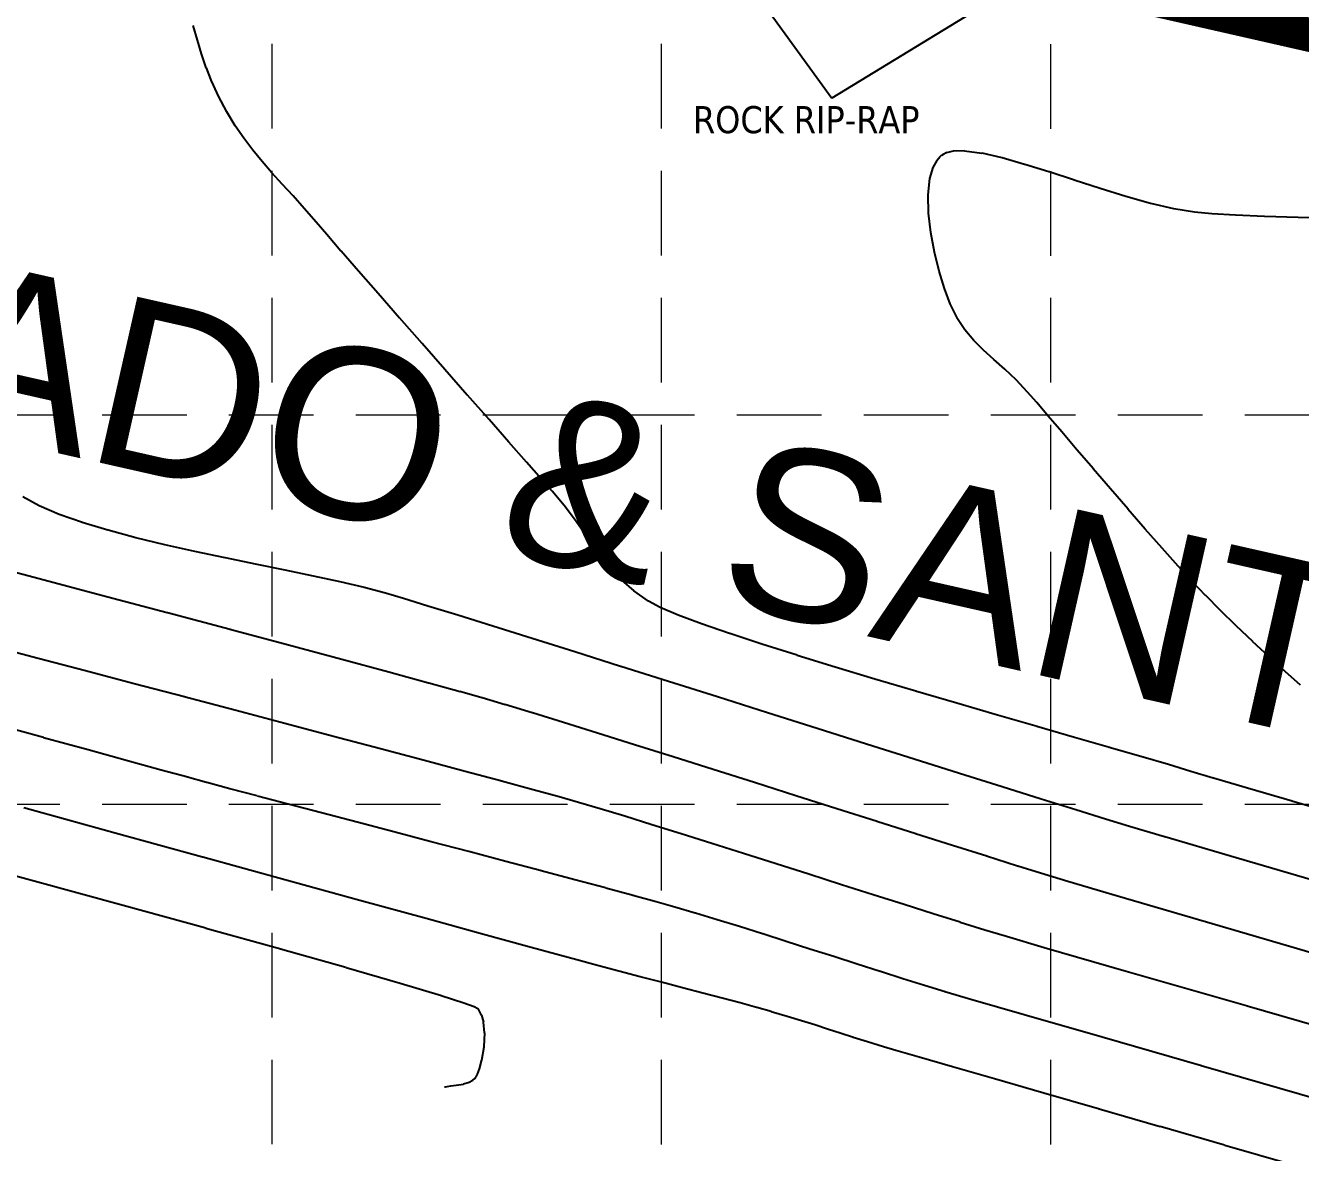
# Model space of a CAD drawing. Header units: inches. Extents: x 6967 to 7890, y 13663 to 15138.
# Drawn here: x 7437.1 to 7512.4, y 13988.9 to 14055.5 of the extents above; entities that cross this region are included whole.
import ezdxf
from ezdxf.enums import TextEntityAlignment as Align

# ---------------------------------------------------------------- set-up
doc = ezdxf.new("R2010")
doc.units = ezdxf.units.IN
doc.header["$MEASUREMENT"] = 0
for name, pattern in [('DASHED', [0.75, 0.5, -0.25]), ('HIDDEN', [0.375, 0.25, -0.125]), ('xGWI003pt$0$PHANTOM2', [1.25, 0.625, -0.125, 0.125, -0.125, 0.125, -0.125])]:
    doc.linetypes.add(name, pattern=pattern)
for name, color, linetype in [('C-SITE-BLDG-STBK-N', 7, 'DASHED'), ('C-TOPO-RETN-WALL-TEXT-N', 6, 'Continuous'), ('EC', 35, 'Continuous'), ('GRID', 254, 'HIDDEN'), ('LIMITS OF DISTURBANCE', 1, 'HIDDEN'), ('xGWI003pt$0$C-ANNO-ROAD-E', 6, 'Continuous'), ('xGWI003pt$0$C-BNDY-E', 3, 'xGWI003pt$0$PHANTOM2')]:
    doc.layers.add(name, color=color, linetype=linetype)
doc.styles.add('L80', font='TAHOMA.TTF', dxfattribs={"height": 3.2})
doc.styles.get("Standard").update_dxf_attribs({"font": 'ARIAL.TTF'})

msp = doc.modelspace()

# ---------------------------------------------------------------- linework, layer by layer
at = {"layer": 'C-SITE-BLDG-STBK-N'}
msp.add_arc((6024.673, 7268.021), 6960.55, 76.3001427, 80.6559403, dxfattribs=at)
at = {"layer": 'C-TOPO-RETN-WALL-TEXT-N', "color": 7}
for p in [(7469.525, 14072.087), (7503.727, 14062.778)]:
    msp.add_line(p, (7484.696, 14051.175), dxfattribs=at)
at = {"layer": 'EC', "color": 35}
for points, elevation in [([(7447.231, 14054.599), (7446.986, 14055.461)], 667), ([(7448.478, 14051.285), (7448.081, 14052.145)], 667), ([(7451.632, 14046.766), (7451.053, 14047.426)], 667), ([(7496.094, 14047.28), (7497.531, 14046.832)], 666), ([(7452.874, 14045.398), (7452.238, 14046.096)], 667), ([(7490.411, 14044.378), (7490.387, 14045.459)], 666), ([(7454.244, 14043.836), (7453.542, 14044.651)], 667), ([(7490.544, 14043.233), (7490.411, 14044.378)], 666), ([(7510.259, 14044.206), (7512.251, 14044.14)], 666), ([(7512.251, 14044.14), (7514.47, 14044.082)], 666), ([(7455.709, 14042.133), (7454.866, 14043.107)], 667), ([(7491.041, 14040.952), (7490.762, 14042.074)], 666), ([(7491.358, 14039.918), (7491.041, 14040.952)], 666), ([(7460.495, 14036.673), (7459.166, 14038.184)], 667), ([(7492.566, 14037.477), (7492.096, 14038.188)], 666), ([(7493.092, 14036.856), (7492.566, 14037.477)], 666), ([(7494.277, 14035.734), (7493.665, 14036.287)], 666), ([(7494.92, 14035.16), (7494.277, 14035.734)], 666), ([(7495.586, 14034.53), (7494.92, 14035.16)], 666), ([(7496.267, 14033.806), (7495.586, 14034.53)], 666), ([(7496.805, 14033.186), (7496.267, 14033.806)], 666), ([(7499.185, 14030.4), (7498.289, 14031.451)], 666), ([(7466.672, 14029.668), (7465.631, 14030.848)], 667), ([(7500.152, 14029.269), (7499.185, 14030.4)], 666), ([(7440.432, 14026.098), (7439.065, 14026.579)], 668), ([(7470.052, 14025.514), (7469.498, 14026.292)], 667), ([(7443.584, 14025.206), (7441.949, 14025.641)], 668), ([(7447.082, 14024.395), (7445.306, 14024.792)], 668), ([(7505.162, 14023.529), (7504.219, 14024.581)], 666), ([(7450.668, 14023.646), (7448.88, 14024.014)], 668), ([(7471.668, 14023.363), (7471.105, 14024.051)], 667), ([(7452.414, 14023.289), (7450.668, 14023.646)], 668), ([(7455.653, 14022.598), (7454.087, 14022.94)], 668), ([(7472.297, 14022.7), (7471.668, 14023.363)], 667), ([(7441.57, 14021.793), (7437.579, 14022.852)], 669), ([(7506.784, 14021.789), (7506.025, 14022.587)], 666), ([(7462.613, 14020.621), (7460.838, 14021.17)], 668), ([(7477.006, 14020.121), (7475.624, 14020.636)], 667), ([(7509.562, 14019.076), (7508.595, 14019.995)], 666), ([(7469.53, 14018.455), (7467.001, 14019.25)], 668), ([(7455.756, 14018.008), (7452.603, 14018.854)], 669), ([(7472.227, 14017.605), (7469.53, 14018.455)], 668), ([(7458.539, 14017.258), (7455.756, 14018.008)], 669), ([(7443.499, 14016.579), (7440.607, 14017.341)], 670), ([(7487.246, 14016.857), (7484.899, 14017.566)], 667), ([(7512.387, 14016.485), (7511.484, 14017.299)], 666), ([(7446.456, 14015.8), (7443.499, 14016.579)], 670), ([(7477.954, 14015.796), (7475.049, 14016.714)], 668), ([(7492.082, 14015.427), (7489.655, 14016.14)], 667), ([(7452.384, 14014.234), (7449.433, 14015.014)], 670), ([(7468.849, 14014.289), (7467.015, 14014.853)], 669), ([(7483.843, 14013.933), (7480.899, 14014.864)], 668), ([(7438.139, 14013.394), (7435.239, 14014.195)], 671), ([(7455.266, 14013.471), (7452.384, 14014.234)], 670), ([(7499.037, 14013.411), (7496.817, 14014.052)], 667), ([(7458.033, 14012.736), (7455.266, 14013.471)], 670), ([(7473.042, 14012.98), (7470.87, 14013.661)], 669), ([(7460.642, 14012.041), (7458.033, 14012.736)], 670), ([(7489.559, 14012.127), (7486.744, 14013.016)], 668), ([(7463.046, 14011.397), (7460.642, 14012.041)], 670), ([(7492.245, 14011.279), (7489.559, 14012.127)], 668), ([(7504.584, 14011.801), (7502.964, 14012.275)], 667), ([(7505.917, 14011.404), (7504.584, 14011.801)], 667), ([(7446.652, 14011.051), (7445.079, 14011.482)], 671), ([(7465.202, 14010.817), (7463.046, 14011.397)], 670), ([(7468.59, 14009.889), (7467.065, 14010.31)], 670), ([(7497.066, 14009.764), (7494.762, 14010.487)], 668), ([(7454.556, 14008.949), (7452.58, 14009.469)], 671), ([(7469.733, 14009.566), (7468.59, 14009.889)], 670), ([(7471.015, 14009.188), (7469.733, 14009.566)], 670), ([(7484.997, 14009.192), (7482.573, 14009.963)], 669), ([(7472.47, 14008.747), (7471.015, 14009.188)], 670), ([(7500.869, 14008.582), (7499.116, 14009.125)], 668), ([(7475.795, 14007.716), (7474.073, 14008.253)], 670), ([(7489.659, 14007.711), (7487.37, 14008.437)], 669), ([(7465.445, 14006.085), (7463.267, 14006.66)], 671), ([(7481.415, 14005.938), (7479.493, 14006.549)], 670), ([(7495.679, 14005.812), (7493.847, 14006.386)], 669), ([(7452.382, 14005.003), (7447.54, 14006.334)], 672), ([(7467.543, 14005.53), (7465.445, 14006.085)], 671), ([(7471.339, 14004.516), (7469.521, 14005.003)], 671), ([(7485.271, 14004.709), (7483.35, 14005.321)], 670), ([(7498.65, 14004.895), (7497.291, 14005.311)], 669), ([(7487.152, 14004.109), (7485.271, 14004.709)], 670), ([(7488.966, 14003.532), (7487.152, 14004.109)], 670), ([(7475.429, 14003.387), (7474.333, 14003.698)], 671), ([(7464.073, 14001.79), (7460.737, 14002.707)], 672), ([(7479.25, 14002.23), (7477.921, 14002.642)], 671), ([(7452.151, 14000.896), (7447.73, 14002.128)], 673), ([(7480.616, 14001.8), (7479.25, 14002.23)], 671), ([(7483.412, 14000.908), (7482.008, 14001.358)], 671), ([(7469.644, 14000.264), (7468.615, 14000.544)], 672), ([(7486.207, 14000.012), (7484.816, 14000.458)], 671), ([(7459.202, 13998.878), (7456.008, 13999.804)], 673), ([(7472.116, 13999.607), (7470.864, 13999.937)], 672), ([(7473.382, 13999.275), (7472.116, 13999.607)], 672), ([(7509.247, 13997.525), (7502.09, 13999.589)], 670), ([(7461.636, 13998.144), (7459.202, 13998.878)], 673), ([(7475.884, 13998.622), (7474.644, 13998.945)], 672), ([(7490.173, 13998.758), (7488.898, 13999.156)], 671), ([(7477.084, 13998.307), (7475.884, 13998.622)], 672), ([(7492.92, 13997.936), (7491.383, 13998.387)], 671), ([(7463.828, 13997.351), (7463.786, 13997.385)], 673), ([(7481.126, 13997.209), (7480.265, 13997.453)], 672), ([(7464.014, 13997.003), (7463.898, 13997.244)], 673), ([(7482.911, 13996.672), (7482.066, 13996.931)], 672), ([(7483.692, 13996.425), (7482.911, 13996.672)], 672), ([(7500.667, 13995.698), (7496.072, 13997.023)], 671), ([(7484.441, 13996.183), (7483.692, 13996.425)], 672), ([(7488.479, 13994.918), (7487.75, 13995.133)], 672), ([(7494.303, 13993.234), (7491.826, 13993.949)], 672), ([(7461.875, 13992.771), (7461.988, 13992.793)], 673), ([(7461.988, 13992.793), (7462.195, 13992.82)], 673), ([(7462.195, 13992.82), (7462.52, 13992.859)], 673), ([(7463.608, 13993.256), (7463.657, 13993.312)], 673), ([(7463.657, 13993.312), (7463.696, 13993.368)], 673), ([(7463.696, 13993.368), (7463.775, 13993.517)], 673), ([(7497.221, 13992.394), (7494.303, 13993.234)], 672)]:
    msp.add_lwpolyline(points, dxfattribs=dict(at, elevation=elevation))
at = {"layer": 'EC', "color": 35, "extrusion": (0.957053, 0.289913, 0), "elevation": 11202.001}
msp.add_lwpolyline([(11291.092, 667), (11291.952, 667)], dxfattribs=at)
at = {"layer": 'EC', "color": 35, "extrusion": (0.946459, 0.322824, 0), "elevation": 11585.627}
msp.add_lwpolyline([(10896.246, 667), (10897.102, 667)], dxfattribs=at)
at = {"layer": 'EC', "color": 35, "extrusion": (0.929888, 0.367842, 0), "elevation": 12094.857}
msp.add_lwpolyline([(10327.203, 667), (10328.087, 667)], dxfattribs=at)
at = {"layer": 'EC', "color": 35, "extrusion": (0.883585, 0.46827, 0), "elevation": 13161.166}
msp.add_lwpolyline([(8926.561, 667), (8927.606, 667)], dxfattribs=at)
at = {"layer": 'EC', "color": 35, "extrusion": (0.856712, 0.515795, 0), "elevation": 13628.728}
msp.add_lwpolyline([(8194.017, 667), (8194.97, 667)], dxfattribs=at)
at = {"layer": 'EC', "color": 35, "extrusion": (0.826374, 0.563121, 0), "elevation": 14067.638}
msp.add_lwpolyline([(7414.329, 667), (7415.234, 667)], dxfattribs=at)
at = {"layer": 'EC', "color": 35, "extrusion": (0.796767, 0.604287, 0), "elevation": 14425.389}
msp.add_lwpolyline([(6690.823, 667), (6691.702, 667)], dxfattribs=at)
at = {"layer": 'EC', "color": 35, "extrusion": (0.771061, 0.636761, 0), "elevation": 14690.074}
msp.add_lwpolyline([(6086.879, 667), (6087.749, 667)], dxfattribs=at)
at = {"layer": 'EC', "color": 35, "extrusion": (-0.681353, 0.731955, 0), "elevation": 5178.219}
msp.add_lwpolyline([(-15054.589, 666), (-15054.731, 666)], dxfattribs=at)
at = {"layer": 'EC', "color": 35, "extrusion": (0.593208, -0.805049, 0), "elevation": -6865.328}
msp.add_lwpolyline([(14364.058, 666), (14364.165, 666)], dxfattribs=at)
at = {"layer": 'EC', "color": 35, "extrusion": (0.437201, -0.899364, 0), "elevation": -9358.95}
msp.add_lwpolyline([(12879.131, 666), (12879.361, 666)], dxfattribs=at)
at = {"layer": 'EC', "color": 35, "extrusion": (0.218911, -0.975745, 0), "elevation": -12067.26}
msp.add_lwpolyline([(10385.044, 666), (10385.446, 666)], dxfattribs=at)
at = {"layer": 'EC', "color": 35, "extrusion": (0.014746, -0.999891, 0), "elevation": -13936.058}
msp.add_lwpolyline([(7698.216, 666), (7698.876, 666)], dxfattribs=at)
at = {"layer": 'EC', "color": 35, "extrusion": (-0.133676, -0.991025, 0), "elevation": -14923.558}
msp.add_lwpolyline([(5547.415, 666), (5548.441, 666)], dxfattribs=at)
at = {"layer": 'EC', "color": 35, "extrusion": (-0.222639, -0.974901, 0), "elevation": -15363.701}
msp.add_lwpolyline([(4177.858, 666), (4179.085, 666)], dxfattribs=at)
at = {"layer": 'EC', "color": 35, "extrusion": (0.957773, -0.287526, 0), "elevation": 3135.471}
msp.add_lwpolyline([(15606.997, 666), (15607.68, 666)], dxfattribs=at)
at = {"layer": 'EC', "color": 35, "extrusion": (0.879123, -0.476595, 0), "elevation": -109.522}
msp.add_lwpolyline([(15919.136, 666), (15919.597, 666)], dxfattribs=at)
at = {"layer": 'EC', "color": 35, "extrusion": (0.772325, -0.635228, 0), "elevation": -3137.943}
msp.add_lwpolyline([(15607.654, 666), (15607.944, 666)], dxfattribs=at)
at = {"layer": 'EC', "color": 35, "extrusion": (-0.271425, -0.96246, 0), "elevation": -15554.566}
msp.add_lwpolyline([(3400.517, 666), (3401.905, 666)], dxfattribs=at)
at = {"layer": 'EC', "color": 35, "extrusion": (0.741417, 0.671045, 0), "elevation": 14950.774}
msp.add_lwpolyline([(5413.228, 667), (5414.131, 667)], dxfattribs=at)
at = {"layer": 'EC', "color": 35, "extrusion": (0.993873, -0.110526, 0), "elevation": 5892.104}
msp.add_lwpolyline([(14787.289, 666), (14788.26, 666)], dxfattribs=at)
at = {"layer": 'EC', "color": 35, "extrusion": (0.308889, 0.951098, 0), "elevation": 15675.819}
msp.add_lwpolyline([(-2791.978, 666), (-2793.556, 666)], dxfattribs=at)
at = {"layer": 'EC', "color": 35, "extrusion": (-0.308301, -0.951289, 0), "elevation": -15674.091}
msp.add_lwpolyline([(2803.237, 666), (2804.841, 666)], dxfattribs=at)
at = {"layer": 'EC', "color": 35, "extrusion": (-0.296384, -0.955069, 0), "elevation": -15637.8}
msp.add_lwpolyline([(3000.576, 666), (3002.158, 666)], dxfattribs=at)
at = {"layer": 'EC', "color": 35, "extrusion": (0.745373, 0.666647, 0), "elevation": 14918.5}
msp.add_lwpolyline([(5499.623, 667), (5500.625, 667)], dxfattribs=at)
at = {"layer": 'EC', "color": 35, "extrusion": (-0.27143, -0.962458, 0), "elevation": -15554.378}
msp.add_lwpolyline([(3408.088, 666), (3409.604, 666)], dxfattribs=at)
at = {"layer": 'EC', "color": 35, "extrusion": (-0.22884, -0.973464, 0), "elevation": -15389.382}
msp.add_lwpolyline([(4090.356, 666), (4091.761, 666)], dxfattribs=at)
at = {"layer": 'EC', "color": 35, "extrusion": (-0.158953, -0.987286, 0), "elevation": -15059.011}
msp.add_lwpolyline([(5177.043, 666), (5178.296, 666)], dxfattribs=at)
at = {"layer": 'EC', "color": 35, "extrusion": (-0.085278, -0.996357, 0), "elevation": -14633.396}
msp.add_lwpolyline([(6281.103, 666), (6282.128, 666)], dxfattribs=at)
at = {"layer": 'EC', "color": 35, "extrusion": (-0.058423, -0.998292, 0), "elevation": -14458.961}
msp.add_lwpolyline([(6673.82, 666), (6675.214, 666)], dxfattribs=at)
at = {"layer": 'EC', "color": 35, "extrusion": (-0.043374, -0.999059, 0), "elevation": -14356.738}
msp.add_lwpolyline([(6892.322, 666), (6894.04, 666)], dxfattribs=at)
at = {"layer": 'EC', "color": 35, "extrusion": (0.760668, 0.649142, 0), "elevation": 14786.641}
msp.add_lwpolyline([(5842.871, 667), (5843.83, 667)], dxfattribs=at)
at = {"layer": 'EC', "color": 35, "extrusion": (0.982801, 0.184665, 0), "elevation": 9955.015}
msp.add_lwpolyline([(12417.288, 666), (12418.467, 666)], dxfattribs=at)
at = {"layer": 'EC', "color": 35, "extrusion": (0.75384, 0.657058, 0), "elevation": 14846.91}
msp.add_lwpolyline([(5685.123, 667), (5686.682, 667)], dxfattribs=at)
at = {"layer": 'EC', "color": 35, "extrusion": (0.752406, 0.658699, 0), "elevation": 14859.264}
msp.add_lwpolyline([(5650.987, 667), (5652.757, 667)], dxfattribs=at)
at = {"layer": 'EC', "color": 35, "extrusion": (0.75146, 0.659779, 0), "elevation": 14867.361}
msp.add_lwpolyline([(5627.728, 667), (5629.649, 667)], dxfattribs=at)
at = {"layer": 'EC', "color": 35, "extrusion": (0.93783, 0.347096, 0), "elevation": 11898.819}
msp.add_lwpolyline([(10565.874, 666), (10566.829, 666)], dxfattribs=at)
at = {"layer": 'EC', "color": 35, "extrusion": (0.899171, 0.437597, 0), "elevation": 12879.75}
msp.add_lwpolyline([(9344.21, 666), (9345.139, 666)], dxfattribs=at)
at = {"layer": 'EC', "color": 35, "extrusion": (0.750355, 0.661035, 0), "elevation": 14876.754}
msp.add_lwpolyline([(5598.794, 667), (5600.837, 667)], dxfattribs=at)
at = {"layer": 'EC', "color": 35, "extrusion": (0.704709, 0.709497, 0), "elevation": 15239.551}
msp.add_lwpolyline([(4574.763, 666), (4575.571, 666)], dxfattribs=at)
at = {"layer": 'EC', "color": 35, "extrusion": (0.750051, 0.66138, 0), "elevation": 14879.322}
msp.add_lwpolyline([(5589.95, 667), (5591.966, 667)], dxfattribs=at)
at = {"layer": 'EC', "color": 35, "extrusion": (0.749876, 0.661578, 0), "elevation": 14880.803}
msp.add_lwpolyline([(5584.079, 667), (5586.006, 667)], dxfattribs=at)
at = {"layer": 'EC', "color": 35, "extrusion": (0.759187, 0.650873, 0), "elevation": 14825.296}
msp.add_lwpolyline([(5773.292, 666), (5774.34, 666)], dxfattribs=at)
at = {"layer": 'EC', "color": 35, "extrusion": (0.74983, 0.66163, 0), "elevation": 14881.189}
msp.add_lwpolyline([(5581.269, 667), (5583.049, 667)], dxfattribs=at)
at = {"layer": 'EC', "color": 35, "extrusion": (0.760624, 0.649193, 0), "elevation": 14812.497}
msp.add_lwpolyline([(5804.817, 666), (5806.052, 666)], dxfattribs=at)
at = {"layer": 'EC', "color": 35, "extrusion": (0.750313, 0.661083, 0), "elevation": 14877.111}
msp.add_lwpolyline([(5589.253, 667), (5590.559, 667)], dxfattribs=at)
at = {"layer": 'EC', "color": 35, "extrusion": (0.759067, 0.651012, 0), "elevation": 14826.343}
msp.add_lwpolyline([(5764.92, 666), (5766.473, 666)], dxfattribs=at)
at = {"layer": 'EC', "color": 35, "extrusion": (0.751206, 0.660067, 0), "elevation": 14869.539}
msp.add_lwpolyline([(5608.385, 667), (5609.366, 667)], dxfattribs=at)
at = {"layer": 'EC', "color": 35, "extrusion": (-0.484589, -0.874742, 0), "elevation": -15874.397}
msp.add_lwpolyline([(-291.148, 668), (-292.256, 668)], dxfattribs=at)
at = {"layer": 'EC', "color": 35, "extrusion": (0.769619, 0.638503, 0), "elevation": 14704.549}
msp.add_lwpolyline([(6026.619, 667), (6027.72, 667)], dxfattribs=at)
at = {"layer": 'EC', "color": 35, "extrusion": (0.757112, 0.653285, 0), "elevation": 14843.563}
msp.add_lwpolyline([(5718.855, 666), (5720.434, 666)], dxfattribs=at)
at = {"layer": 'EC', "color": 35, "extrusion": (-0.394303, -0.918981, 0), "elevation": -15823.398}
msp.add_lwpolyline([(1305.635, 668), (1304.346, 668)], dxfattribs=at)
at = {"layer": 'EC', "color": 35, "extrusion": (0.798302, 0.602258, 0), "elevation": 14410.357}
msp.add_lwpolyline([(6698.649, 667), (6699.666, 667)], dxfattribs=at)
at = {"layer": 'EC', "color": 35, "extrusion": (0.754326, 0.656501, 0), "elevation": 14867.761}
msp.add_lwpolyline([(5654.085, 666), (5655.649, 666)], dxfattribs=at)
at = {"layer": 'EC', "color": 35, "extrusion": (-0.28826, -0.957552, 0), "elevation": -15575.501}
msp.add_lwpolyline([(3083.015, 668), (3081.431, 668)], dxfattribs=at)
at = {"layer": 'EC', "color": 35, "extrusion": (-0.234011, -0.972234, 0), "elevation": -15377.661}
msp.add_lwpolyline([(3956.629, 668), (3954.858, 668)], dxfattribs=at)
at = {"layer": 'EC', "color": 35, "extrusion": (0.817868, 0.575406, 0), "elevation": 14179.884}
msp.add_lwpolyline([(7171.785, 667), (7172.698, 667)], dxfattribs=at)
at = {"layer": 'EC', "color": 35, "extrusion": (0.750446, 0.660932, 0), "elevation": 14900.802}
msp.add_lwpolyline([(5564.916, 666), (5566.425, 666)], dxfattribs=at)
at = {"layer": 'EC', "color": 35, "extrusion": (0.804844, 0.593486, 0), "elevation": 14336.158}
msp.add_lwpolyline([(6853.175, 667), (6854.065, 667)], dxfattribs=at)
at = {"layer": 'EC', "color": 35, "extrusion": (-0.256116, -0.966646, 0), "elevation": -15460.016}
msp.add_lwpolyline([(3598.036, 669), (3593.856, 669)], dxfattribs=at)
at = {"layer": 'EC', "color": 35, "extrusion": (-0.207419, -0.978252, 0), "elevation": -15264.064}
msp.add_lwpolyline([(4378.028, 668), (4376.191, 668)], dxfattribs=at)
at = {"layer": 'EC', "color": 35, "extrusion": (-0.204121, -0.978946, 0), "elevation": -15249.233}
msp.add_lwpolyline([(4434.767, 668), (4433.058, 668)], dxfattribs=at)
at = {"layer": 'EC', "color": 35, "extrusion": (0.737029, 0.675861, 0), "elevation": 15009.479}
msp.add_lwpolyline([(5262.024, 666), (5263.301, 666)], dxfattribs=at)
at = {"layer": 'EC', "color": 35, "extrusion": (-0.230576, -0.973054, 0), "elevation": -15363.842}
msp.add_lwpolyline([(4022.957, 668), (4021.489, 668)], dxfattribs=at)
at = {"layer": 'EC', "color": 35, "extrusion": (-0.258543, -0.966, 0), "elevation": -15473.475}
msp.add_lwpolyline([(3579.485, 668), (3578.182, 668)], dxfattribs=at)
at = {"layer": 'EC', "color": 35, "extrusion": (-0.660424, -0.750893, 0), "elevation": -15464.432}
msp.add_lwpolyline([(-3649.06, 667), (-3650.026, 667)], dxfattribs=at)
at = {"layer": 'EC', "color": 35, "extrusion": (-0.256884, -0.966442, 0), "elevation": -15462.874}
msp.add_lwpolyline([(3593.884, 669), (3589.873, 669)], dxfattribs=at)
at = {"layer": 'EC', "color": 35, "extrusion": (-0.284506, -0.958674, 0), "elevation": -15564.4}
msp.add_lwpolyline([(3161.898, 668), (3160.792, 668)], dxfattribs=at)
at = {"layer": 'EC', "color": 35, "extrusion": (-0.291491, -0.956574, 0), "elevation": -15587.047}
msp.add_lwpolyline([(3049.8, 668), (3048.296, 668)], dxfattribs=at)
at = {"layer": 'EC', "color": 35, "extrusion": (-0.584985, -0.811044, 0), "elevation": -15744.115}
msp.add_lwpolyline([(-2140.702, 667), (-2141.755, 667)], dxfattribs=at)
at = {"layer": 'EC', "color": 35, "extrusion": (-0.467013, -0.88425, 0), "elevation": -15888.867}
msp.add_lwpolyline([(61.355, 667), (60.575, 667)], dxfattribs=at)
at = {"layer": 'EC', "color": 35, "extrusion": (0.709178, 0.70503, 0), "elevation": 15209.424}
msp.add_lwpolyline([(4650.186, 666), (4651.429, 666)], dxfattribs=at)
at = {"layer": 'EC', "color": 35, "extrusion": (-0.257414, -0.966301, 0), "elevation": -15464.841}
msp.add_lwpolyline([(3589.239, 669), (3585.411, 669)], dxfattribs=at)
at = {"layer": 'EC', "color": 35, "extrusion": (-0.387941, -0.921684, 0), "elevation": -15822.7}
msp.add_lwpolyline([(1450.983, 667), (1449.835, 667)], dxfattribs=at)
at = {"layer": 'EC', "color": 35, "extrusion": (-0.698219, -0.715884, 0), "elevation": -15279.335}
msp.add_lwpolyline([(-4413.75, 666), (-4415.056, 666)], dxfattribs=at)
at = {"layer": 'EC', "color": 35, "extrusion": (-0.297431, -0.954743, 0), "elevation": -15605.707}
msp.add_lwpolyline([(2956.875, 668), (2954.709, 668)], dxfattribs=at)
at = {"layer": 'EC', "color": 35, "extrusion": (-0.298906, -0.954283, 0), "elevation": -15610.256}
msp.add_lwpolyline([(2935.196, 668), (2932.765, 668)], dxfattribs=at)
at = {"layer": 'EC', "color": 35, "extrusion": (0.32706, 0.945004, 0), "elevation": 15694.494}
msp.add_lwpolyline([(-2482.137, 667), (-2480.378, 667)], dxfattribs=at)
at = {"layer": 'EC', "color": 35, "extrusion": (0.258095, 0.96612, 0), "elevation": 15467.369}
msp.add_lwpolyline([(-3581.907, 669), (-3578.328, 669)], dxfattribs=at)
at = {"layer": 'EC', "color": 35, "extrusion": (0.31244, 0.949938, 0), "elevation": 15654.326}
msp.add_lwpolyline([(-2726.005, 667), (-2724.006, 667)], dxfattribs=at)
at = {"layer": 'EC', "color": 35, "extrusion": (-0.254783, -0.966998, 0), "elevation": -15450.484}
msp.add_lwpolyline([(3620.797, 670), (3618.077, 670)], dxfattribs=at)
at = {"layer": 'EC', "color": 35, "extrusion": (-0.302264, -0.953224, 0), "elevation": -15624.283}
msp.add_lwpolyline([(2895.43, 667), (2893.235, 667)], dxfattribs=at)
at = {"layer": 'EC', "color": 35, "extrusion": (0.681993, 0.731358, 0), "elevation": 15374.439}
msp.add_lwpolyline([(4067.409, 666), (4068.737, 666)], dxfattribs=at)
at = {"layer": 'EC', "color": 35, "extrusion": (-0.254744, -0.967009, 0), "elevation": -15450.337}
msp.add_lwpolyline([(3624.302, 670), (3621.423, 670)], dxfattribs=at)
at = {"layer": 'EC', "color": 35, "extrusion": (-0.294868, -0.955538, 0), "elevation": -15601.373}
msp.add_lwpolyline([(3018.782, 667), (3016.436, 667)], dxfattribs=at)
at = {"layer": 'EC', "color": 35, "extrusion": (0.675439, 0.737416, 0), "elevation": 15410.13}
msp.add_lwpolyline([(3928.733, 666), (3930.023, 666)], dxfattribs=at)
at = {"layer": 'EC', "color": 35, "extrusion": (-0.262195, -0.965015, 0), "elevation": -15482.456}
msp.add_lwpolyline([(3524.778, 669), (3522.343, 669)], dxfattribs=at)
at = {"layer": 'EC', "color": 35, "extrusion": (-0.301091, -0.953595, 0), "elevation": -15616.944}
msp.add_lwpolyline([(2907.869, 668), (2904.909, 668)], dxfattribs=at)
at = {"layer": 'EC', "color": 35, "extrusion": (-0.265393, -0.96414, 0), "elevation": -15494.054}
msp.add_lwpolyline([(3475.362, 669), (3473.44, 669)], dxfattribs=at)
at = {"layer": 'EC', "color": 35, "extrusion": (-0.285168, -0.958478, 0), "elevation": -15569.965}
msp.add_lwpolyline([(3181.715, 667), (3179.201, 667)], dxfattribs=at)
at = {"layer": 'EC', "color": 35, "extrusion": (-0.2552, -0.966888, 0), "elevation": -15452.049}
msp.add_lwpolyline([(3626.135, 670), (3623.056, 670)], dxfattribs=at)
at = {"layer": 'EC', "color": 35, "extrusion": (-0.271805, -0.962352, 0), "elevation": -15516.848}
msp.add_lwpolyline([(3373.477, 669), (3372.133, 669)], dxfattribs=at)
at = {"layer": 'EC', "color": 35, "extrusion": (-0.282941, -0.959137, 0), "elevation": -15554.904}
msp.add_lwpolyline([(3194.831, 669), (3193.41, 669)], dxfattribs=at)
at = {"layer": 'EC', "color": 35, "extrusion": (-0.301555, -0.953449, 0), "elevation": -15618.358}
msp.add_lwpolyline([(2906.401, 668), (2903.311, 668)], dxfattribs=at)
at = {"layer": 'EC', "color": 35, "extrusion": (-0.279724, -0.960081, 0), "elevation": -15551.652}
msp.add_lwpolyline([(3275.057, 667), (3272.555, 667)], dxfattribs=at)
at = {"layer": 'EC', "color": 35, "extrusion": (-0.289585, -0.957152, 0), "elevation": -15576.686}
msp.add_lwpolyline([(3088.573, 669), (3086.885, 669)], dxfattribs=at)
at = {"layer": 'EC', "color": 35, "extrusion": (-0.278173, -0.960531, 0), "elevation": -15546.341}
msp.add_lwpolyline([(3302.601, 667), (3300.172, 667)], dxfattribs=at)
at = {"layer": 'EC', "color": 35, "extrusion": (-0.296869, -0.954918, 0), "elevation": -15599.771}
msp.add_lwpolyline([(2973.841, 669), (2971.725, 669)], dxfattribs=at)
at = {"layer": 'EC', "color": 35, "extrusion": (-0.30148, -0.953473, 0), "elevation": -15618.129}
msp.add_lwpolyline([(2913.761, 668), (2910.719, 668)], dxfattribs=at)
at = {"layer": 'EC', "color": 35, "extrusion": (-0.265984, -0.963977, 0), "elevation": -15487.022}
msp.add_lwpolyline([(3445.596, 671), (3442.86, 671)], dxfattribs=at)
at = {"layer": 'EC', "color": 35, "extrusion": (-0.277331, -0.960775, 0), "elevation": -15543.441}
msp.add_lwpolyline([(3320.681, 667), (3318.533, 667)], dxfattribs=at)
at = {"layer": 'EC', "color": 35, "extrusion": (-0.265704, -0.964055, 0), "elevation": -15486.022}
msp.add_lwpolyline([(3452.501, 671), (3450.085, 671)], dxfattribs=at)
at = {"layer": 'EC', "color": 35, "extrusion": (-0.300514, -0.953777, 0), "elevation": -15611.018}
msp.add_lwpolyline([(2918.923, 669), (2916.522, 669)], dxfattribs=at)
at = {"layer": 'EC', "color": 35, "extrusion": (-0.278309, -0.960492, 0), "elevation": -15546.816}
msp.add_lwpolyline([(3306.787, 667), (3304.846, 667)], dxfattribs=at)
at = {"layer": 'EC', "color": 35, "extrusion": (-0.265196, -0.964194, 0), "elevation": -15484.2}
msp.add_lwpolyline([(3462.714, 671), (3460.666, 671)], dxfattribs=at)
at = {"layer": 'EC', "color": 35, "extrusion": (0.301609, 0.953432, 0), "elevation": 15614.36}
msp.add_lwpolyline([(-2903.481, 669), (-2900.991, 669)], dxfattribs=at)
at = {"layer": 'EC', "color": 35, "extrusion": (-0.262313, -0.964983, 0), "elevation": -15473.778}
msp.add_lwpolyline([(3511.771, 671), (3510.606, 671)], dxfattribs=at)
at = {"layer": 'EC', "color": 35, "extrusion": (0.302363, 0.953193, 0), "elevation": 15616.652}
msp.add_lwpolyline([(-2893.673, 669), (-2891.129, 669)], dxfattribs=at)
at = {"layer": 'EC', "color": 35, "extrusion": (-0.3002, -0.953876, 0), "elevation": -15614.198}
msp.add_lwpolyline([(2943.132, 668), (2940.493, 668)], dxfattribs=at)
at = {"layer": 'EC', "color": 35, "extrusion": (0.286245, 0.958156, 0), "elevation": 15573.649}
msp.add_lwpolyline([(-3182.524, 667), (-3181.146, 667)], dxfattribs=at)
at = {"layer": 'EC', "color": 35, "extrusion": (0.28326, 0.959043, 0), "elevation": 15563.662}
msp.add_lwpolyline([(-3233.109, 667), (-3231.008, 667)], dxfattribs=at)
at = {"layer": 'EC', "color": 35, "extrusion": (-0.258817, -0.965926, 0), "elevation": -15460.959}
msp.add_lwpolyline([(3569.207, 671), (3567.785, 671)], dxfattribs=at)
at = {"layer": 'EC', "color": 35, "extrusion": (-0.25664, -0.966507, 0), "elevation": -15452.878}
msp.add_lwpolyline([(3605.703, 671), (3604.032, 671)], dxfattribs=at)
at = {"layer": 'EC', "color": 35, "extrusion": (0.262376, 0.964966, 0), "elevation": 15478.648}
msp.add_lwpolyline([(-3529.489, 670), (-3527.558, 670)], dxfattribs=at)
at = {"layer": 'EC', "color": 35, "extrusion": (-0.302829, -0.953045, 0), "elevation": -15618.065}
msp.add_lwpolyline([(2888.599, 669), (2886.038, 669)], dxfattribs=at)
at = {"layer": 'EC', "color": 35, "extrusion": (0.281903, 0.959443, 0), "elevation": 15559.074}
msp.add_lwpolyline([(-3257.867, 667), (-3255.119, 667)], dxfattribs=at)
at = {"layer": 'EC', "color": 35, "extrusion": (-0.255334, -0.966853, 0), "elevation": -15447.992}
msp.add_lwpolyline([(3628.46, 671), (3626.582, 671)], dxfattribs=at)
at = {"layer": 'EC', "color": 35, "extrusion": (-0.297916, -0.954592, 0), "elevation": -15607.107}
msp.add_lwpolyline([(2985.049, 668), (2982.901, 668)], dxfattribs=at)
at = {"layer": 'EC', "color": 35, "extrusion": (-0.281132, -0.959669, 0), "elevation": -15556.452}
msp.add_lwpolyline([(3273.687, 667), (3270.364, 667)], dxfattribs=at)
at = {"layer": 'EC', "color": 35, "extrusion": (-0.264897, -0.964277, 0), "elevation": -15478.814}
msp.add_lwpolyline([(3465.894, 672), (3460.292, 672)], dxfattribs=at)
at = {"layer": 'EC', "color": 35, "extrusion": (-0.254137, -0.967168, 0), "elevation": -15443.487}
msp.add_lwpolyline([(3651.792, 671), (3649.624, 671)], dxfattribs=at)
at = {"layer": 'EC', "color": 35, "extrusion": (-0.294395, -0.955684, 0), "elevation": -15587.791}
msp.add_lwpolyline([(3018.889, 670), (3017.213, 670)], dxfattribs=at)
at = {"layer": 'EC', "color": 35, "extrusion": (-0.302978, -0.952998, 0), "elevation": -15618.514}
msp.add_lwpolyline([(2891.204, 669), (2888.713, 669)], dxfattribs=at)
at = {"layer": 'EC', "color": 35, "extrusion": (0.253998, 0.967205, 0), "elevation": 15442.962}
msp.add_lwpolyline([(-3656.264, 671), (-3654.012, 671)], dxfattribs=at)
at = {"layer": 'EC', "color": 35, "extrusion": (-0.292314, -0.956322, 0), "elevation": -15589.329}
msp.add_lwpolyline([(3079.824, 668), (3078.346, 668)], dxfattribs=at)
at = {"layer": 'EC', "color": 35, "extrusion": (-0.284687, -0.95862, 0), "elevation": -15564.304}
msp.add_lwpolyline([(3206.069, 668), (3203.897, 668)], dxfattribs=at)
at = {"layer": 'EC', "color": 35, "extrusion": (-0.264973, -0.964256, 0), "elevation": -15479.088}
msp.add_lwpolyline([(3470.027, 672), (3464.669, 672)], dxfattribs=at)
at = {"layer": 'EC', "color": 35, "extrusion": (-0.254099, -0.967178, 0), "elevation": -15443.347}
msp.add_lwpolyline([(3656.93, 671), (3654.637, 671)], dxfattribs=at)
at = {"layer": 'EC', "color": 35, "extrusion": (-0.254434, -0.96709, 0), "elevation": -15444.613}
msp.add_lwpolyline([(3653.874, 671), (3651.58, 671)], dxfattribs=at)
at = {"layer": 'EC', "color": 35, "extrusion": (0.300133, 0.953897, 0), "elevation": 15605.656}
msp.add_lwpolyline([(-2928.87, 670), (-2926.967, 670)], dxfattribs=at)
at = {"layer": 'EC', "color": 35, "extrusion": (0.301831, 0.953361, 0), "elevation": 15610.848}
msp.add_lwpolyline([(-2903.044, 670), (-2901.07, 670)], dxfattribs=at)
at = {"layer": 'EC', "color": 35, "extrusion": (-0.301981, -0.953314, 0), "elevation": -15615.482}
msp.add_lwpolyline([(2912.202, 669), (2909.926, 669)], dxfattribs=at)
at = {"layer": 'EC', "color": 35, "extrusion": (-0.282044, -0.959401, 0), "elevation": -15555.408}
msp.add_lwpolyline([(3253.014, 668), (3248.956, 668)], dxfattribs=at)
at = {"layer": 'EC', "color": 35, "extrusion": (0.262133, 0.965032, 0), "elevation": 15464.821}
msp.add_lwpolyline([(-3506.363, 673), (-3500.636, 673)], dxfattribs=at)
at = {"layer": 'EC', "color": 35, "extrusion": (-0.300901, -0.953656, 0), "elevation": -15612.171}
msp.add_lwpolyline([(2932.018, 669), (2929.902, 669)], dxfattribs=at)
at = {"layer": 'EC', "color": 35, "extrusion": (-0.281141, -0.959666, 0), "elevation": -15552.34}
msp.add_lwpolyline([(3273.395, 668), (3267.65, 668)], dxfattribs=at)
at = {"layer": 'EC', "color": 35, "extrusion": (-0.303656, -0.952782, 0), "elevation": -15616.38}
msp.add_lwpolyline([(2877.191, 670), (2875.16, 670)], dxfattribs=at)
at = {"layer": 'EC', "color": 35, "extrusion": (-0.296674, -0.954979, 0), "elevation": -15599.026}
msp.add_lwpolyline([(3004.747, 669), (3003.059, 669)], dxfattribs=at)
at = {"layer": 'EC', "color": 35, "extrusion": (0.263716, 0.9646, 0), "elevation": 15470.555}
msp.add_lwpolyline([(-3486.426, 673), (-3480.977, 673)], dxfattribs=at)
at = {"layer": 'EC', "color": 35, "extrusion": (-0.265039, -0.964238, 0), "elevation": -15479.323}
msp.add_lwpolyline([(3478.594, 672), (3474.001, 672)], dxfattribs=at)
at = {"layer": 'EC', "color": 35, "extrusion": (-0.25718, -0.966363, 0), "elevation": -15454.937}
msp.add_lwpolyline([(3616.46, 671), (3614.413, 671)], dxfattribs=at)
at = {"layer": 'EC', "color": 35, "extrusion": (-0.283384, -0.959007, 0), "elevation": -15555.782}
msp.add_lwpolyline([(3225.201, 669), (3222.497, 669)], dxfattribs=at)
at = {"layer": 'EC', "color": 35, "extrusion": (0.26167, 0.965157, 0), "elevation": 15471.586}
msp.add_lwpolyline([(-3548.137, 671), (-3546.461, 671)], dxfattribs=at)
at = {"layer": 'EC', "color": 35, "extrusion": (-0.281318, -0.959615, 0), "elevation": -15548.802}
msp.add_lwpolyline([(3264.515, 669), (3258.687, 669)], dxfattribs=at)
at = {"layer": 'EC', "color": 35, "extrusion": (-0.265754, -0.964041, 0), "elevation": -15477.89}
msp.add_lwpolyline([(3458.787, 673), (3453.717, 673)], dxfattribs=at)
at = {"layer": 'EC', "color": 35, "extrusion": (0.265016, 0.964244, 0), "elevation": 15479.239}
msp.add_lwpolyline([(-3483.037, 672), (-3478.965, 672)], dxfattribs=at)
at = {"layer": 'EC', "color": 35, "extrusion": (-0.265776, -0.964035, 0), "elevation": -15486.551}
msp.add_lwpolyline([(3483.67, 671), (3482.242, 671)], dxfattribs=at)
at = {"layer": 'EC', "color": 35, "extrusion": (-0.282772, -0.959187, 0), "elevation": -15545.713}
msp.add_lwpolyline([(3211.828, 671), (3210.563, 671)], dxfattribs=at)
at = {"layer": 'EC', "color": 35, "extrusion": (-0.301887, -0.953344, 0), "elevation": -15611}
msp.add_lwpolyline([(2913.881, 670), (2912.077, 670)], dxfattribs=at)
at = {"layer": 'EC', "color": 35, "extrusion": (0.290316, 0.956931, 0), "elevation": 15570.519}
msp.add_lwpolyline([(-3090.664, 671), (-3089.329, 671)], dxfattribs=at)
at = {"layer": 'EC', "color": 35, "extrusion": (0.299983, 0.953945, 0), "elevation": 15605.152}
msp.add_lwpolyline([(-2946.718, 670), (-2945.041, 670)], dxfattribs=at)
at = {"layer": 'EC', "color": 35, "extrusion": (-0.297084, -0.954851, 0), "elevation": -15596.128}
msp.add_lwpolyline([(2995.632, 670), (2994.111, 670)], dxfattribs=at)
at = {"layer": 'EC', "color": 35, "extrusion": (-0.292653, -0.956219, 0), "elevation": -15582.07}
msp.add_lwpolyline([(3069.254, 670), (3067.917, 670)], dxfattribs=at)
at = {"layer": 'EC', "color": 35, "extrusion": (0.280733, 0.959786, 0), "elevation": 15546.809}
msp.add_lwpolyline([(-3282.612, 669), (-3273.993, 669)], dxfattribs=at)
at = {"layer": 'EC', "color": 35, "extrusion": (-0.264741, -0.96432, 0), "elevation": -15478.247}
msp.add_lwpolyline([(3493.655, 672), (3490.901, 672)], dxfattribs=at)
at = {"layer": 'EC', "color": 35, "extrusion": (-0.303002, -0.95299, 0), "elevation": -15610.215}
msp.add_lwpolyline([(2887.846, 671), (2886.385, 671)], dxfattribs=at)
at = {"layer": 'EC', "color": 35, "extrusion": (0.280633, 0.959815, 0), "elevation": 15542.337}
msp.add_lwpolyline([(-3266.837, 670), (-3264.506, 670)], dxfattribs=at)
at = {"layer": 'EC', "color": 35, "extrusion": (-0.272394, -0.962186, 0), "elevation": -15501.386}
msp.add_lwpolyline([(3360.595, 673), (3356.587, 673)], dxfattribs=at)
at = {"layer": 'EC', "color": 35, "extrusion": (-0.264297, -0.964441, 0), "elevation": -15476.637}
msp.add_lwpolyline([(3502.737, 672), (3500.78, 672)], dxfattribs=at)
at = {"layer": 'EC', "color": 35, "extrusion": (-0.305586, -0.952165, 0), "elevation": -15617.993}
msp.add_lwpolyline([(2848.435, 671), (2846.961, 671)], dxfattribs=at)
at = {"layer": 'EC', "color": 35, "extrusion": (-0.277772, -0.960647, 0), "elevation": -15532.533}
msp.add_lwpolyline([(3318.168, 670), (3313.134, 670)], dxfattribs=at)
at = {"layer": 'EC', "color": 35, "extrusion": (-0.258503, -0.966011, 0), "elevation": -15455.326}
msp.add_lwpolyline([(3597.912, 672), (3596.649, 672)], dxfattribs=at)
at = {"layer": 'EC', "color": 35, "extrusion": (-0.304159, -0.952621, 0), "elevation": -15613.708}
msp.add_lwpolyline([(2874.715, 671), (2873.283, 671)], dxfattribs=at)
at = {"layer": 'EC', "color": 35, "extrusion": (-0.301813, -0.953367, 0), "elevation": -15606.581}
msp.add_lwpolyline([(2914.55, 671), (2913.159, 671)], dxfattribs=at)
at = {"layer": 'EC', "color": 35, "extrusion": (-0.252601, -0.96757, 0), "elevation": -15433.07}
msp.add_lwpolyline([(3696.095, 672), (3694.791, 672)], dxfattribs=at)
at = {"layer": 'EC', "color": 35, "extrusion": (0.308724, 0.951152, 0), "elevation": 15617.944}
msp.add_lwpolyline([(-2776.985, 673), (-2775.583, 673)], dxfattribs=at)
at = {"layer": 'EC', "color": 35, "extrusion": (-0.255554, -0.966795, 0), "elevation": -15444.29}
msp.add_lwpolyline([(3652.659, 672), (3651.478, 672)], dxfattribs=at)
at = {"layer": 'EC', "color": 35, "extrusion": (-0.292911, -0.95614, 0), "elevation": -15578.721}
msp.add_lwpolyline([(3062.534, 671), (3061.268, 671)], dxfattribs=at)
at = {"layer": 'EC', "color": 35, "extrusion": (0.347433, 0.937705, 0), "elevation": 15718.603}
msp.add_lwpolyline([(-2135.442, 673), (-2134.793, 673)], dxfattribs=at)
at = {"layer": 'EC', "color": 35, "extrusion": (-0.434161, -0.900835, 0), "elevation": -15849.823}
msp.add_lwpolyline([(646.52, 673), (646.29, 673)], dxfattribs=at)
at = {"layer": 'EC', "color": 35, "extrusion": (0.835508, 0.549479, 0), "elevation": 13927.333}
msp.add_lwpolyline([(7593.551, 673), (7593.679, 673)], dxfattribs=at)
at = {"layer": 'EC', "color": 35, "extrusion": (-0.259014, -0.965873, 0), "elevation": -15457.27}
msp.add_lwpolyline([(3598.439, 672), (3597.335, 672)], dxfattribs=at)
at = {"layer": 'EC', "color": 35, "extrusion": (0.264381, 0.964418, 0), "elevation": 15477.041}
msp.add_lwpolyline([(-3513.436, 672), (-3512.427, 672)], dxfattribs=at)
at = {"layer": 'EC', "color": 35, "extrusion": (-0.278152, -0.960537, 0), "elevation": -15529.707}
msp.add_lwpolyline([(3306.956, 671), (3303.674, 671)], dxfattribs=at)
at = {"layer": 'EC', "color": 35, "extrusion": (-0.276803, -0.960927, 0)}
for points, elevation in [([(3350.852, 670), (3341.277, 670)], -15529.178), ([(3346.883, 671), (3339.641, 671)], -15525.046)]:
    msp.add_lwpolyline(points, dxfattribs=dict(at, elevation=elevation))
at = {"layer": 'EC', "color": 35, "extrusion": (0.961918, 0.273338, 0), "elevation": 11005.687}
msp.add_lwpolyline([(11423.334, 673), (11423.767, 673)], dxfattribs=at)
at = {"layer": 'EC', "color": 35, "extrusion": (0.994373, 0.105939, 0), "elevation": 8904.908}
msp.add_lwpolyline([(13126.453, 673), (13127.083, 673)], dxfattribs=at)
at = {"layer": 'EC', "color": 35, "extrusion": (0.283219, 0.959055, 0), "elevation": 15542.893}
msp.add_lwpolyline([(-3211.52, 672), (-3210.539, 672)], dxfattribs=at)
at = {"layer": 'EC', "color": 35, "extrusion": (0.999132, -0.041656, 0), "elevation": 6874.708}
msp.add_lwpolyline([(14293.912, 673), (14294.739, 673)], dxfattribs=at)
at = {"layer": 'EC', "color": 35, "extrusion": (-0.309377, -0.950939, 0), "elevation": -15625.037}
msp.add_lwpolyline([(2787.936, 672), (2787.149, 672)], dxfattribs=at)
at = {"layer": 'EC', "color": 35, "extrusion": (-0.307177, -0.951652, 0), "elevation": -15618.547}
msp.add_lwpolyline([(2824.891, 672), (2824.072, 672)], dxfattribs=at)
at = {"layer": 'EC', "color": 35, "extrusion": (0.986808, -0.161896, 0), "elevation": 5099.942}
msp.add_lwpolyline([(15018.133, 673), (15018.925, 673)], dxfattribs=at)
at = {"layer": 'EC', "color": 35, "extrusion": (-0.301584, -0.953439, 0), "elevation": -15601.693}
msp.add_lwpolyline([(2917.422, 672), (2916.538, 672)], dxfattribs=at)
at = {"layer": 'EC', "color": 35, "extrusion": (-0.293808, -0.955865, 0), "elevation": -15577.41}
msp.add_lwpolyline([(3045.395, 672), (3044.414, 672)], dxfattribs=at)
at = {"layer": 'EC', "color": 35, "extrusion": (-0.27693, -0.96089, 0), "elevation": -15525.485}
msp.add_lwpolyline([(3337.598, 671), (3331.495, 671)], dxfattribs=at)
at = {"layer": 'EC', "color": 35, "extrusion": (0.964973, -0.262349, 0), "elevation": 3531.183}
msp.add_lwpolyline([(15461.809, 673), (15462.356, 673)], dxfattribs=at)
at = {"layer": 'EC', "color": 35, "extrusion": (-0.278764, -0.96036, 0), "elevation": -15527.673}
msp.add_lwpolyline([(3291.79, 672), (3290.35, 672)], dxfattribs=at)
at = {"layer": 'EC', "color": 35, "extrusion": (-0.277633, -0.960687, 0), "elevation": -15523.787}
msp.add_lwpolyline([(3312.114, 672), (3310.069, 672)], dxfattribs=at)
at = {"layer": 'EC', "color": 35, "extrusion": (0.932842, -0.360285, 0), "elevation": 1920.869}
msp.add_lwpolyline([(15742.831, 673), (15743.159, 673)], dxfattribs=at)
at = {"layer": 'EC', "color": 35, "extrusion": (0.174915, -0.984584, 0), "elevation": -12471.832}
msp.add_lwpolyline([(9795.035, 673), (9795.476, 673)], dxfattribs=at)
at = {"layer": 'EC', "color": 35, "extrusion": (0.305829, -0.952087, 0), "elevation": -11040.102}
msp.add_lwpolyline([(11384.819, 673), (11385.163, 673)], dxfattribs=at)
at = {"layer": 'EC', "color": 35, "extrusion": (0.480126, -0.8772, 0), "elevation": -8691.377}
msp.add_lwpolyline([(13265.208, 673), (13265.448, 673)], dxfattribs=at)
at = {"layer": 'EC', "color": 35, "extrusion": (-0.646843, 0.762623, 0), "elevation": 5843.789}
msp.add_lwpolyline([(-14743.212, 673), (-14743.364, 673)], dxfattribs=at)
at = {"layer": 'EC', "color": 35, "extrusion": (0.256965, -0.966421, 0), "elevation": -11605.466}
msp.add_lwpolyline([(10806.911, 673), (10806.959, 673)], dxfattribs=at)
at = {"layer": 'EC', "color": 35, "extrusion": (-0.276858, -0.960911, 0), "elevation": -15521.107}
msp.add_lwpolyline([(3333.684, 672), (3330.262, 672)], dxfattribs=at)
at = {"layer": 'EC', "color": 35, "extrusion": (-0.276884, -0.960903, 0), "elevation": -15521.2}
msp.add_lwpolyline([(3336.983, 672), (3333.249, 672)], dxfattribs=at)
at = {"layer": 'EC', "color": 35, "extrusion": (-0.276987, -0.960874, 0), "elevation": -15521.557}
msp.add_lwpolyline([(3339.293, 672), (3335.321, 672)], dxfattribs=at)
at = {"layer": 'EC', "color": 35, "extrusion": (-0.277159, -0.960824, 0), "elevation": -15522.152}
msp.add_lwpolyline([(3340.665, 672), (3336.527, 672)], dxfattribs=at)
at = {"layer": 'GRID', "color": 252, "linetype": 'HIDDEN', "lineweight": 0, "ltscale": 20}
for p, q in [((7451.639, 13779.372), (7451.639, 15113.571)), ((7474.641, 13779.369), (7474.641, 15113.571)), ((7497.643, 13779.365), (7497.643, 15113.571)), ((6991.593, 14032.463), (7865.68, 14032.463)), ((6991.593, 14009.461), (7865.68, 14009.461))]:
    msp.add_line(p, q, dxfattribs=at)
at = {"layer": 'LIMITS OF DISTURBANCE', "linetype": 'DASHED', "ltscale": 25, "const_width": 2}
msp.add_lwpolyline([(7626.68, 14301.006), (7537.696, 14305.63), (7486.929, 14312.377), (7396.549, 14337.663), (7372.92, 14344.826), (7341.409, 14355.654), (7272.761, 14383.79), (7321.112, 14493.627), (7084.447, 14614.894), (7078.433, 14602.87), (7300.437, 14489.887), (7255.526, 14390.868), (7231.156, 14402.508, 0.426649), (7192.435, 14387.891), (7143.122, 14290.437, 0.055483), (7100.956, 14177.591), (7091.992, 14135.021), (7118.278, 14130.517), (7275.487, 14103.266), (7373.361, 14083.725), (7470.495, 14064.556), (7646.846, 14024.455)], format="xyb", dxfattribs=at)
at = {"layer": 'xGWI003pt$0$C-BNDY-E', "color": 253}
msp.add_arc((6024.673, 7268.021), 6950.55, 76.3001428, 81.0668632, dxfattribs=at)

# ---------------------------------------------------------------- texts
at = {"layer": 'C-TOPO-RETN-WALL-TEXT-N', "color": 7, "style": 'L80'}
msp.add_text('ROCK RIP-RAP', height=1.6, rotation=360, dxfattribs=at).set_placement((7476.503, 14049.101, 706.762))
at = {"layer": 'xGWI003pt$0$C-ANNO-ROAD-E', "color": 7}
msp.add_text('GULF, COLORADO & SANTA FE RAILROAD', height=10.05, rotation=347.25438, dxfattribs=at).set_placement((7478.381, 14021.287), align=Align.CENTER)

doc.saveas('drawing.dxf')
